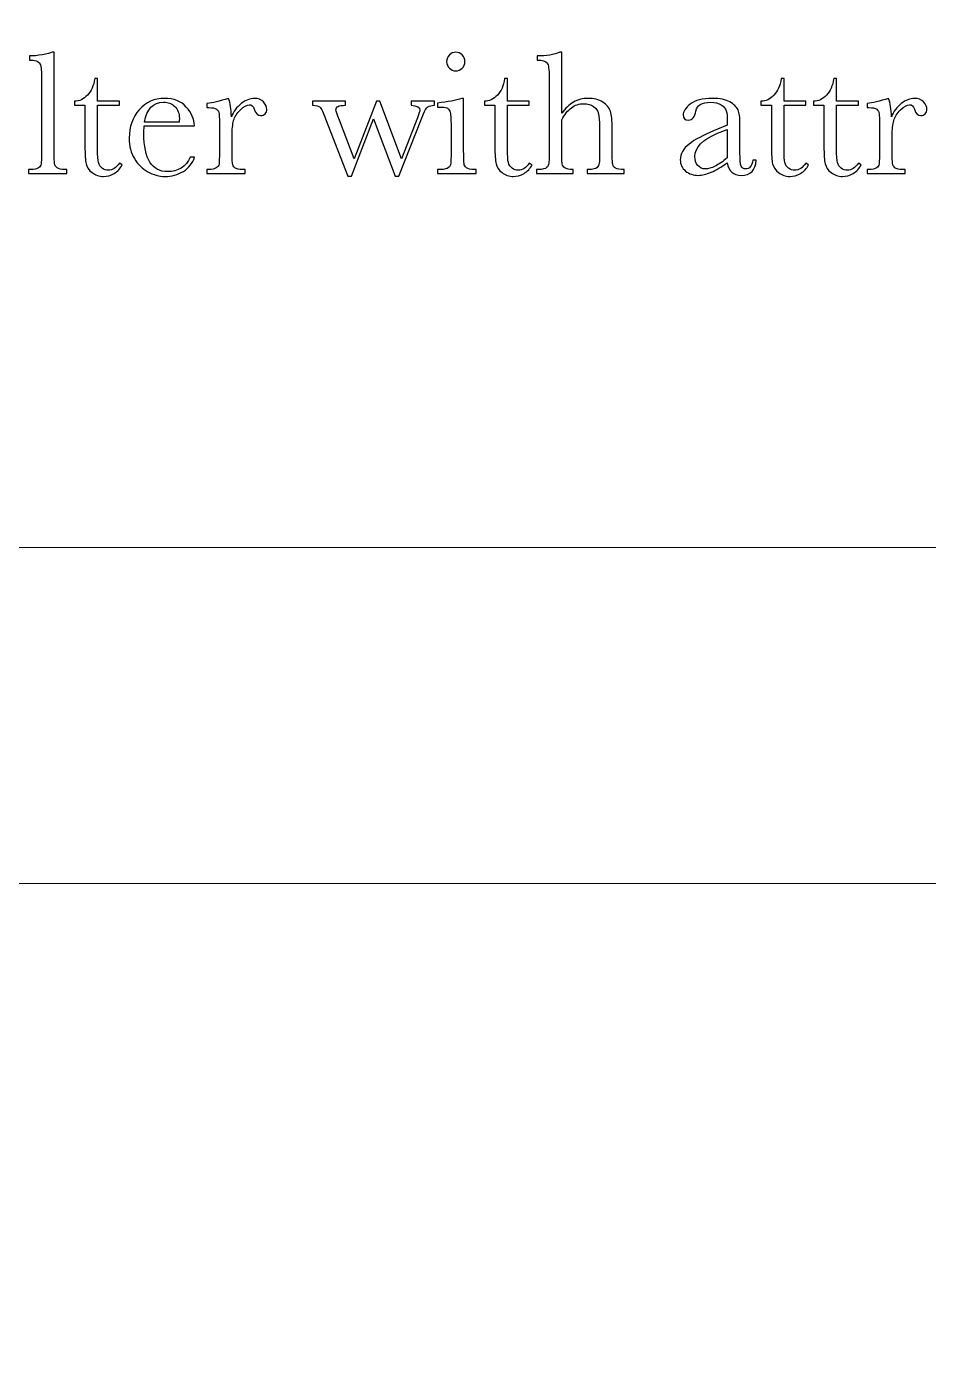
# Model space of a CAD drawing. Header units: centimetres. Extents: x -233 to -82, y 123 to 153.
# Drawn here: x -126.971 to -126.09, y 131.363 to 132.657 of the extents above; entities that cross this region are included whole.
import ezdxf

# ---------------------------------------------------------------- set-up
doc = ezdxf.new("R2010")
doc.units = ezdxf.units.CM
doc.header["$MEASUREMENT"] = 0
doc.layers.add('layer 1', color=7, linetype='Continuous')

msp = doc.modelspace()

# ---------------------------------------------------------------- linework, layer by layer
at = {"layer": 'layer 1', "color": 1, "lineweight": 9}
for points, knots in [([(-126.51636, 152.75145), (-126.51636, 152.75145), (-129.7739, 152.75145), (-129.7739, 152.75145), (-129.7739, 152.75145), (-129.7739, 152.75145), (-136.26995, 149.00072), (-136.26995, 149.00072), (-136.26995, 149.00072), (-136.26995, 149.00072), (-140.02277, 142.50252), (-140.02277, 142.50252), (-140.02277, 142.50252), (-140.02277, 142.50252), (-140.02277, 134.99898), (-140.02277, 134.99898), (-140.02277, 134.99898), (-140.02277, 134.99898), (-136.26995, 128.50081), (-136.26995, 128.50081), (-136.26995, 128.50081), (-136.26995, 128.50081), (-129.7739, 124.74796), (-129.7739, 124.74796), (-129.7739, 124.74796), (-129.7739, 124.74796), (-122.27036, 124.74796), (-122.27036, 124.74796), (-122.27036, 124.74796), (-122.27036, 124.74796), (-115.77213, 128.50081), (-115.77213, 128.50081), (-115.77213, 128.50081), (-115.77213, 128.50081), (-112.02146, 134.99898), (-112.02146, 134.99898), (-112.02146, 134.99898), (-112.02146, 134.99898), (-112.02146, 142.50252), (-112.02146, 142.50252), (-112.02146, 142.50252), (-112.02146, 142.50252), (-115.77213, 149.00072), (-115.77213, 149.00072), (-115.77213, 149.00072), (-115.77213, 149.00072), (-122.27036, 152.75145), (-122.27036, 152.75145), (-122.27036, 152.75145), (-122.27036, 152.75145), (-125.51514, 152.75145), (-125.51514, 152.75145)], [0, 0, 0, 0, 0.0714286, 0.0714286, 0.0714286, 0.0714286, 0.1428571, 0.1428571, 0.1428571, 0.1428571, 0.2142857, 0.2142857, 0.2142857, 0.2142857, 0.2857143, 0.2857143, 0.2857143, 0.2857143, 0.3571429, 0.3571429, 0.3571429, 0.3571429, 0.4285714, 0.4285714, 0.4285714, 0.4285714, 0.5, 0.5, 0.5, 0.5, 0.5714286, 0.5714286, 0.5714286, 0.5714286, 0.6428571, 0.6428571, 0.6428571, 0.6428571, 0.7142857, 0.7142857, 0.7142857, 0.7142857, 0.7857143, 0.7857143, 0.7857143, 0.7857143, 0.8571429, 0.8571429, 0.8571429, 0.8571429, 1, 1, 1, 1]), ([(-124.39763, 131.81974), (-124.39763, 131.81974), (-127.65091, 131.81974), (-127.65091, 131.81974), (-127.65091, 131.81974), (-127.65091, 131.81974), (-127.65091, 132.14782), (-127.65091, 132.14782), (-127.65091, 132.14782), (-127.65091, 132.14782), (-124.39763, 132.14782), (-124.39763, 132.14782), (-124.39763, 132.14782), (-124.39763, 132.14782), (-124.39763, 131.81974), (-124.39763, 131.81974)], [0, 0, 0, 0, 0.2, 0.2, 0.2, 0.2, 0.4, 0.4, 0.4, 0.4, 0.6, 0.6, 0.6, 0.6, 1, 1, 1, 1])]:
    msp.add_open_spline(points, degree=3, knots=knots, dxfattribs=at)
at = {"layer": 'layer 1'}
for points, knots in [([(-126.94405, 132.63179), (-126.94405, 132.63179), (-126.94405, 132.53754), (-126.94405, 132.53754), (-126.94405, 132.53754), (-126.94405, 132.52999), (-126.94395, 132.52529), (-126.94375, 132.52334), (-126.94375, 132.52334), (-126.94355, 132.52139), (-126.94275, 132.51989), (-126.9413, 132.51884), (-126.9413, 132.51884), (-126.93985, 132.51779), (-126.9373, 132.51729), (-126.93365, 132.51729), (-126.93365, 132.51729), (-126.93365, 132.51729), (-126.93155, 132.51729), (-126.93155, 132.51729), (-126.93155, 132.51729), (-126.93155, 132.51729), (-126.93155, 132.51334), (-126.93155, 132.51334), (-126.93155, 132.51334), (-126.93155, 132.51334), (-126.9693, 132.51334), (-126.9693, 132.51334), (-126.9693, 132.51334), (-126.9693, 132.51334), (-126.9693, 132.51729), (-126.9693, 132.51729), (-126.9693, 132.51729), (-126.9693, 132.51729), (-126.9669, 132.51729), (-126.9669, 132.51729), (-126.9669, 132.51729), (-126.96345, 132.51729), (-126.96095, 132.51779), (-126.9595, 132.51874), (-126.9595, 132.51874), (-126.95805, 132.51969), (-126.95715, 132.52099), (-126.95685, 132.52274), (-126.95685, 132.52274), (-126.9566, 132.52444), (-126.95645, 132.52939), (-126.95645, 132.53754), (-126.95645, 132.53754), (-126.95645, 132.53754), (-126.95645, 132.60729), (-126.95645, 132.60729), (-126.95645, 132.60729), (-126.95645, 132.61474), (-126.9571, 132.61939), (-126.9584, 132.62134), (-126.9584, 132.62134), (-126.95975, 132.62324), (-126.96295, 132.62419), (-126.9681, 132.62419), (-126.9681, 132.62419), (-126.9681, 132.62419), (-126.9681, 132.62814), (-126.9681, 132.62814), (-126.9681, 132.62814), (-126.9646, 132.62814), (-126.96045, 132.62854), (-126.9557, 132.62934), (-126.9557, 132.62934), (-126.95095, 132.63014), (-126.9477, 132.63094), (-126.94595, 132.63179), (-126.94595, 132.63179), (-126.94595, 132.63179), (-126.94405, 132.63179), (-126.94405, 132.63179)], [0, 0, 0, 0, 0.05, 0.05, 0.05, 0.05, 0.1, 0.1, 0.1, 0.1, 0.15, 0.15, 0.15, 0.15, 0.2, 0.2, 0.2, 0.2, 0.25, 0.25, 0.25, 0.25, 0.3, 0.3, 0.3, 0.3, 0.35, 0.35, 0.35, 0.35, 0.4, 0.4, 0.4, 0.4, 0.45, 0.45, 0.45, 0.45, 0.5, 0.5, 0.5, 0.5, 0.55, 0.55, 0.55, 0.55, 0.6, 0.6, 0.6, 0.6, 0.65, 0.65, 0.65, 0.65, 0.7, 0.7, 0.7, 0.7, 0.75, 0.75, 0.75, 0.75, 0.8, 0.8, 0.8, 0.8, 0.85, 0.85, 0.85, 0.85, 0.9, 0.9, 0.9, 0.9, 1, 1, 1, 1]), ([(-126.56055, 132.62274), (-126.56055, 132.62519), (-126.55965, 132.62734), (-126.5579, 132.62914), (-126.5579, 132.62914), (-126.55615, 132.63089), (-126.55405, 132.63179), (-126.5516, 132.63179), (-126.5516, 132.63179), (-126.54915, 132.63179), (-126.54705, 132.63089), (-126.5453, 132.62914), (-126.5453, 132.62914), (-126.54355, 132.62734), (-126.5427, 132.62519), (-126.5427, 132.62274), (-126.5427, 132.62274), (-126.5427, 132.62019), (-126.54355, 132.61804), (-126.5453, 132.61629), (-126.5453, 132.61629), (-126.54705, 132.61449), (-126.54915, 132.61359), (-126.5516, 132.61359), (-126.5516, 132.61359), (-126.55405, 132.61359), (-126.55615, 132.61449), (-126.5579, 132.61629), (-126.5579, 132.61629), (-126.55965, 132.61804), (-126.56055, 132.62019), (-126.56055, 132.62274)], [0, 0, 0, 0, 0.1111111, 0.1111111, 0.1111111, 0.1111111, 0.2222222, 0.2222222, 0.2222222, 0.2222222, 0.3333333, 0.3333333, 0.3333333, 0.3333333, 0.4444444, 0.4444444, 0.4444444, 0.4444444, 0.5555556, 0.5555556, 0.5555556, 0.5555556, 0.6666667, 0.6666667, 0.6666667, 0.6666667, 0.7777778, 0.7777778, 0.7777778, 0.7777778, 1, 1, 1, 1]), ([(-126.4481, 132.57224), (-126.44465, 132.57709), (-126.44075, 132.58069), (-126.4365, 132.58314), (-126.4365, 132.58314), (-126.43225, 132.58554), (-126.42755, 132.58674), (-126.4224, 132.58674), (-126.4224, 132.58674), (-126.4166, 132.58674), (-126.4118, 132.58554), (-126.40795, 132.58314), (-126.40795, 132.58314), (-126.40415, 132.58069), (-126.40165, 132.57774), (-126.4005, 132.57419), (-126.4005, 132.57419), (-126.39935, 132.57064), (-126.3988, 132.56494), (-126.3988, 132.55699), (-126.3988, 132.55699), (-126.3988, 132.55699), (-126.3988, 132.53754), (-126.3988, 132.53754), (-126.3988, 132.53754), (-126.3988, 132.52929), (-126.39865, 132.52424), (-126.3983, 132.52249), (-126.3983, 132.52249), (-126.398, 132.52069), (-126.39705, 132.51939), (-126.3955, 132.51854), (-126.3955, 132.51854), (-126.39395, 132.51769), (-126.3911, 132.51729), (-126.38695, 132.51729), (-126.38695, 132.51729), (-126.38695, 132.51729), (-126.38695, 132.51334), (-126.38695, 132.51334), (-126.38695, 132.51334), (-126.38695, 132.51334), (-126.42335, 132.51334), (-126.42335, 132.51334), (-126.42335, 132.51334), (-126.42335, 132.51334), (-126.42335, 132.51729), (-126.42335, 132.51729), (-126.42335, 132.51729), (-126.42335, 132.51729), (-126.42175, 132.51729), (-126.42175, 132.51729), (-126.42175, 132.51729), (-126.41755, 132.51729), (-126.41485, 132.51789), (-126.4136, 132.51914), (-126.4136, 132.51914), (-126.41235, 132.52034), (-126.41165, 132.52174), (-126.41145, 132.52339), (-126.41145, 132.52339), (-126.41125, 132.52504), (-126.41115, 132.52974), (-126.41115, 132.53754), (-126.41115, 132.53754), (-126.41115, 132.53754), (-126.41115, 132.55874), (-126.41115, 132.55874), (-126.41115, 132.55874), (-126.41115, 132.56459), (-126.4115, 132.56889), (-126.41215, 132.57174), (-126.41215, 132.57174), (-126.41285, 132.57454), (-126.41445, 132.57689), (-126.417, 132.57874), (-126.417, 132.57874), (-126.41955, 132.58059), (-126.4228, 132.58149), (-126.42665, 132.58149), (-126.42665, 132.58149), (-126.4311, 132.58149), (-126.43515, 132.58019), (-126.4387, 132.57759), (-126.4387, 132.57759), (-126.44225, 132.57494), (-126.4454, 132.57104), (-126.4481, 132.56579), (-126.4481, 132.56579), (-126.4481, 132.56579), (-126.4481, 132.53754), (-126.4481, 132.53754), (-126.4481, 132.53754), (-126.4481, 132.52959), (-126.44795, 132.52474), (-126.4477, 132.52289), (-126.4477, 132.52289), (-126.44745, 132.52104), (-126.44655, 132.51969), (-126.44505, 132.51874), (-126.44505, 132.51874), (-126.4436, 132.51779), (-126.44085, 132.51729), (-126.4369, 132.51729), (-126.4369, 132.51729), (-126.4369, 132.51729), (-126.4369, 132.51334), (-126.4369, 132.51334), (-126.4369, 132.51334), (-126.4369, 132.51334), (-126.4727, 132.51334), (-126.4727, 132.51334), (-126.4727, 132.51334), (-126.4727, 132.51334), (-126.4727, 132.51729), (-126.4727, 132.51729), (-126.4727, 132.51729), (-126.4727, 132.51729), (-126.4709, 132.51729), (-126.4709, 132.51729), (-126.4709, 132.51729), (-126.46675, 132.51729), (-126.4641, 132.51789), (-126.46285, 132.51909), (-126.46285, 132.51909), (-126.4616, 132.52024), (-126.4609, 132.52164), (-126.4607, 132.52329), (-126.4607, 132.52329), (-126.4605, 132.52494), (-126.4604, 132.52969), (-126.4604, 132.53754), (-126.4604, 132.53754), (-126.4604, 132.53754), (-126.4604, 132.60784), (-126.4604, 132.60784), (-126.4604, 132.60784), (-126.4604, 132.61494), (-126.46105, 132.61944), (-126.4624, 132.62134), (-126.4624, 132.62134), (-126.46375, 132.62324), (-126.467, 132.62419), (-126.4721, 132.62419), (-126.4721, 132.62419), (-126.4721, 132.62419), (-126.4721, 132.62814), (-126.4721, 132.62814), (-126.4721, 132.62814), (-126.4632, 132.62814), (-126.4558, 132.62934), (-126.4499, 132.63179), (-126.4499, 132.63179), (-126.4499, 132.63179), (-126.4481, 132.63179), (-126.4481, 132.63179), (-126.4481, 132.63179), (-126.4481, 132.63179), (-126.4481, 132.57224), (-126.4481, 132.57224)], [0, 0, 0, 0, 0.0243902, 0.0243902, 0.0243902, 0.0243902, 0.0487805, 0.0487805, 0.0487805, 0.0487805, 0.0731707, 0.0731707, 0.0731707, 0.0731707, 0.097561, 0.097561, 0.097561, 0.097561, 0.1219512, 0.1219512, 0.1219512, 0.1219512, 0.1463415, 0.1463415, 0.1463415, 0.1463415, 0.1707317, 0.1707317, 0.1707317, 0.1707317, 0.195122, 0.195122, 0.195122, 0.195122, 0.2195122, 0.2195122, 0.2195122, 0.2195122, 0.2439024, 0.2439024, 0.2439024, 0.2439024, 0.2682927, 0.2682927, 0.2682927, 0.2682927, 0.2926829, 0.2926829, 0.2926829, 0.2926829, 0.3170732, 0.3170732, 0.3170732, 0.3170732, 0.3414634, 0.3414634, 0.3414634, 0.3414634, 0.3658537, 0.3658537, 0.3658537, 0.3658537, 0.3902439, 0.3902439, 0.3902439, 0.3902439, 0.4146341, 0.4146341, 0.4146341, 0.4146341, 0.4390244, 0.4390244, 0.4390244, 0.4390244, 0.4634146, 0.4634146, 0.4634146, 0.4634146, 0.4878049, 0.4878049, 0.4878049, 0.4878049, 0.5121951, 0.5121951, 0.5121951, 0.5121951, 0.5365854, 0.5365854, 0.5365854, 0.5365854, 0.5609756, 0.5609756, 0.5609756, 0.5609756, 0.5853659, 0.5853659, 0.5853659, 0.5853659, 0.6097561, 0.6097561, 0.6097561, 0.6097561, 0.6341463, 0.6341463, 0.6341463, 0.6341463, 0.6585366, 0.6585366, 0.6585366, 0.6585366, 0.6829268, 0.6829268, 0.6829268, 0.6829268, 0.7073171, 0.7073171, 0.7073171, 0.7073171, 0.7317073, 0.7317073, 0.7317073, 0.7317073, 0.7560976, 0.7560976, 0.7560976, 0.7560976, 0.7804878, 0.7804878, 0.7804878, 0.7804878, 0.804878, 0.804878, 0.804878, 0.804878, 0.8292683, 0.8292683, 0.8292683, 0.8292683, 0.8536585, 0.8536585, 0.8536585, 0.8536585, 0.8780488, 0.8780488, 0.8780488, 0.8780488, 0.902439, 0.902439, 0.902439, 0.902439, 0.9268293, 0.9268293, 0.9268293, 0.9268293, 0.9512195, 0.9512195, 0.9512195, 0.9512195, 1, 1, 1, 1]), ([(-126.8804, 132.57994), (-126.8804, 132.57994), (-126.90165, 132.57994), (-126.90165, 132.57994), (-126.90165, 132.57994), (-126.90165, 132.57994), (-126.90165, 132.53729), (-126.90165, 132.53729), (-126.90165, 132.53729), (-126.90165, 132.53074), (-126.90135, 132.52629), (-126.9008, 132.52404), (-126.9008, 132.52404), (-126.90025, 132.52179), (-126.899, 132.51994), (-126.89715, 132.51859), (-126.89715, 132.51859), (-126.8953, 132.51724), (-126.8933, 132.51654), (-126.89115, 132.51654), (-126.89115, 132.51654), (-126.887, 132.51654), (-126.88345, 132.51889), (-126.8804, 132.52359), (-126.8804, 132.52359), (-126.8804, 132.52359), (-126.87765, 132.52194), (-126.87765, 132.52194), (-126.87765, 132.52194), (-126.8794, 132.51819), (-126.88205, 132.51534), (-126.8855, 132.51339), (-126.8855, 132.51339), (-126.889, 132.51144), (-126.8925, 132.51049), (-126.89605, 132.51049), (-126.89605, 132.51049), (-126.9002, 132.51049), (-126.9038, 132.51174), (-126.90695, 132.51419), (-126.90695, 132.51419), (-126.9101, 132.51664), (-126.91205, 132.51949), (-126.9128, 132.52274), (-126.9128, 132.52274), (-126.9136, 132.52599), (-126.914, 132.53174), (-126.914, 132.53994), (-126.914, 132.53994), (-126.914, 132.53994), (-126.914, 132.57994), (-126.914, 132.57994), (-126.914, 132.57994), (-126.914, 132.57994), (-126.92425, 132.57994), (-126.92425, 132.57994), (-126.92425, 132.57994), (-126.92425, 132.57994), (-126.92425, 132.58389), (-126.92425, 132.58389), (-126.92425, 132.58389), (-126.9195, 132.58399), (-126.9153, 132.58599), (-126.91155, 132.58984), (-126.91155, 132.58984), (-126.90785, 132.59369), (-126.9055, 132.59904), (-126.90445, 132.60599), (-126.90445, 132.60599), (-126.90445, 132.60599), (-126.90165, 132.60599), (-126.90165, 132.60599), (-126.90165, 132.60599), (-126.90165, 132.60599), (-126.90165, 132.58389), (-126.90165, 132.58389), (-126.90165, 132.58389), (-126.90165, 132.58389), (-126.8804, 132.58389), (-126.8804, 132.58389), (-126.8804, 132.58389), (-126.8804, 132.58389), (-126.8804, 132.57994), (-126.8804, 132.57994)], [0, 0, 0, 0, 0.0454545, 0.0454545, 0.0454545, 0.0454545, 0.0909091, 0.0909091, 0.0909091, 0.0909091, 0.1363636, 0.1363636, 0.1363636, 0.1363636, 0.1818182, 0.1818182, 0.1818182, 0.1818182, 0.2272727, 0.2272727, 0.2272727, 0.2272727, 0.2727273, 0.2727273, 0.2727273, 0.2727273, 0.3181818, 0.3181818, 0.3181818, 0.3181818, 0.3636364, 0.3636364, 0.3636364, 0.3636364, 0.4090909, 0.4090909, 0.4090909, 0.4090909, 0.4545455, 0.4545455, 0.4545455, 0.4545455, 0.5, 0.5, 0.5, 0.5, 0.5454545, 0.5454545, 0.5454545, 0.5454545, 0.5909091, 0.5909091, 0.5909091, 0.5909091, 0.6363636, 0.6363636, 0.6363636, 0.6363636, 0.6818182, 0.6818182, 0.6818182, 0.6818182, 0.7272727, 0.7272727, 0.7272727, 0.7272727, 0.7727273, 0.7727273, 0.7727273, 0.7727273, 0.8181818, 0.8181818, 0.8181818, 0.8181818, 0.8636364, 0.8636364, 0.8636364, 0.8636364, 0.9090909, 0.9090909, 0.9090909, 0.9090909, 1, 1, 1, 1]), ([(-126.47985, 132.57994), (-126.47985, 132.57994), (-126.5011, 132.57994), (-126.5011, 132.57994), (-126.5011, 132.57994), (-126.5011, 132.57994), (-126.5011, 132.53729), (-126.5011, 132.53729), (-126.5011, 132.53729), (-126.5011, 132.53074), (-126.5008, 132.52629), (-126.50025, 132.52404), (-126.50025, 132.52404), (-126.4997, 132.52179), (-126.49845, 132.51994), (-126.4966, 132.51859), (-126.4966, 132.51859), (-126.49475, 132.51724), (-126.49275, 132.51654), (-126.4906, 132.51654), (-126.4906, 132.51654), (-126.48645, 132.51654), (-126.4829, 132.51889), (-126.47985, 132.52359), (-126.47985, 132.52359), (-126.47985, 132.52359), (-126.4771, 132.52194), (-126.4771, 132.52194), (-126.4771, 132.52194), (-126.47885, 132.51819), (-126.4815, 132.51534), (-126.48495, 132.51339), (-126.48495, 132.51339), (-126.48845, 132.51144), (-126.49195, 132.51049), (-126.4955, 132.51049), (-126.4955, 132.51049), (-126.49965, 132.51049), (-126.50325, 132.51174), (-126.5064, 132.51419), (-126.5064, 132.51419), (-126.50955, 132.51664), (-126.5115, 132.51949), (-126.51225, 132.52274), (-126.51225, 132.52274), (-126.51305, 132.52599), (-126.51345, 132.53174), (-126.51345, 132.53994), (-126.51345, 132.53994), (-126.51345, 132.53994), (-126.51345, 132.57994), (-126.51345, 132.57994), (-126.51345, 132.57994), (-126.51345, 132.57994), (-126.5237, 132.57994), (-126.5237, 132.57994), (-126.5237, 132.57994), (-126.5237, 132.57994), (-126.5237, 132.58389), (-126.5237, 132.58389), (-126.5237, 132.58389), (-126.51895, 132.58399), (-126.51475, 132.58599), (-126.511, 132.58984), (-126.511, 132.58984), (-126.5073, 132.59369), (-126.50495, 132.59904), (-126.5039, 132.60599), (-126.5039, 132.60599), (-126.5039, 132.60599), (-126.5011, 132.60599), (-126.5011, 132.60599), (-126.5011, 132.60599), (-126.5011, 132.60599), (-126.5011, 132.58389), (-126.5011, 132.58389), (-126.5011, 132.58389), (-126.5011, 132.58389), (-126.47985, 132.58389), (-126.47985, 132.58389), (-126.47985, 132.58389), (-126.47985, 132.58389), (-126.47985, 132.57994), (-126.47985, 132.57994)], [0, 0, 0, 0, 0.0454545, 0.0454545, 0.0454545, 0.0454545, 0.0909091, 0.0909091, 0.0909091, 0.0909091, 0.1363636, 0.1363636, 0.1363636, 0.1363636, 0.1818182, 0.1818182, 0.1818182, 0.1818182, 0.2272727, 0.2272727, 0.2272727, 0.2272727, 0.2727273, 0.2727273, 0.2727273, 0.2727273, 0.3181818, 0.3181818, 0.3181818, 0.3181818, 0.3636364, 0.3636364, 0.3636364, 0.3636364, 0.4090909, 0.4090909, 0.4090909, 0.4090909, 0.4545455, 0.4545455, 0.4545455, 0.4545455, 0.5, 0.5, 0.5, 0.5, 0.5454545, 0.5454545, 0.5454545, 0.5454545, 0.5909091, 0.5909091, 0.5909091, 0.5909091, 0.6363636, 0.6363636, 0.6363636, 0.6363636, 0.6818182, 0.6818182, 0.6818182, 0.6818182, 0.7272727, 0.7272727, 0.7272727, 0.7272727, 0.7727273, 0.7727273, 0.7727273, 0.7727273, 0.8181818, 0.8181818, 0.8181818, 0.8181818, 0.8636364, 0.8636364, 0.8636364, 0.8636364, 0.9090909, 0.9090909, 0.9090909, 0.9090909, 1, 1, 1, 1]), ([(-126.20966, 132.57994), (-126.20966, 132.57994), (-126.23091, 132.57994), (-126.23091, 132.57994), (-126.23091, 132.57994), (-126.23091, 132.57994), (-126.23091, 132.53729), (-126.23091, 132.53729), (-126.23091, 132.53729), (-126.23091, 132.53074), (-126.23061, 132.52629), (-126.23006, 132.52404), (-126.23006, 132.52404), (-126.22951, 132.52179), (-126.22826, 132.51994), (-126.22641, 132.51859), (-126.22641, 132.51859), (-126.22456, 132.51724), (-126.22256, 132.51654), (-126.22041, 132.51654), (-126.22041, 132.51654), (-126.21626, 132.51654), (-126.21271, 132.51889), (-126.20966, 132.52359), (-126.20966, 132.52359), (-126.20966, 132.52359), (-126.20691, 132.52194), (-126.20691, 132.52194), (-126.20691, 132.52194), (-126.20866, 132.51819), (-126.21131, 132.51534), (-126.21476, 132.51339), (-126.21476, 132.51339), (-126.21826, 132.51144), (-126.22176, 132.51049), (-126.22531, 132.51049), (-126.22531, 132.51049), (-126.22946, 132.51049), (-126.23306, 132.51174), (-126.23621, 132.51419), (-126.23621, 132.51419), (-126.23936, 132.51664), (-126.24131, 132.51949), (-126.24206, 132.52274), (-126.24206, 132.52274), (-126.24286, 132.52599), (-126.24326, 132.53174), (-126.24326, 132.53994), (-126.24326, 132.53994), (-126.24326, 132.53994), (-126.24326, 132.57994), (-126.24326, 132.57994), (-126.24326, 132.57994), (-126.24326, 132.57994), (-126.25351, 132.57994), (-126.25351, 132.57994), (-126.25351, 132.57994), (-126.25351, 132.57994), (-126.25351, 132.58389), (-126.25351, 132.58389), (-126.25351, 132.58389), (-126.24876, 132.58399), (-126.24456, 132.58599), (-126.24081, 132.58984), (-126.24081, 132.58984), (-126.23711, 132.59369), (-126.23476, 132.59904), (-126.23371, 132.60599), (-126.23371, 132.60599), (-126.23371, 132.60599), (-126.23091, 132.60599), (-126.23091, 132.60599), (-126.23091, 132.60599), (-126.23091, 132.60599), (-126.23091, 132.58389), (-126.23091, 132.58389), (-126.23091, 132.58389), (-126.23091, 132.58389), (-126.20966, 132.58389), (-126.20966, 132.58389), (-126.20966, 132.58389), (-126.20966, 132.58389), (-126.20966, 132.57994), (-126.20966, 132.57994)], [0, 0, 0, 0, 0.0454545, 0.0454545, 0.0454545, 0.0454545, 0.0909091, 0.0909091, 0.0909091, 0.0909091, 0.1363636, 0.1363636, 0.1363636, 0.1363636, 0.1818182, 0.1818182, 0.1818182, 0.1818182, 0.2272727, 0.2272727, 0.2272727, 0.2272727, 0.2727273, 0.2727273, 0.2727273, 0.2727273, 0.3181818, 0.3181818, 0.3181818, 0.3181818, 0.3636364, 0.3636364, 0.3636364, 0.3636364, 0.4090909, 0.4090909, 0.4090909, 0.4090909, 0.4545455, 0.4545455, 0.4545455, 0.4545455, 0.5, 0.5, 0.5, 0.5, 0.5454545, 0.5454545, 0.5454545, 0.5454545, 0.5909091, 0.5909091, 0.5909091, 0.5909091, 0.6363636, 0.6363636, 0.6363636, 0.6363636, 0.6818182, 0.6818182, 0.6818182, 0.6818182, 0.7272727, 0.7272727, 0.7272727, 0.7272727, 0.7727273, 0.7727273, 0.7727273, 0.7727273, 0.8181818, 0.8181818, 0.8181818, 0.8181818, 0.8636364, 0.8636364, 0.8636364, 0.8636364, 0.9090909, 0.9090909, 0.9090909, 0.9090909, 1, 1, 1, 1]), ([(-126.15826, 132.57994), (-126.15826, 132.57994), (-126.17951, 132.57994), (-126.17951, 132.57994), (-126.17951, 132.57994), (-126.17951, 132.57994), (-126.17951, 132.53729), (-126.17951, 132.53729), (-126.17951, 132.53729), (-126.17951, 132.53074), (-126.17921, 132.52629), (-126.17866, 132.52404), (-126.17866, 132.52404), (-126.17811, 132.52179), (-126.17686, 132.51994), (-126.17501, 132.51859), (-126.17501, 132.51859), (-126.17316, 132.51724), (-126.17116, 132.51654), (-126.16901, 132.51654), (-126.16901, 132.51654), (-126.16486, 132.51654), (-126.16131, 132.51889), (-126.15826, 132.52359), (-126.15826, 132.52359), (-126.15826, 132.52359), (-126.15551, 132.52194), (-126.15551, 132.52194), (-126.15551, 132.52194), (-126.15726, 132.51819), (-126.15991, 132.51534), (-126.16336, 132.51339), (-126.16336, 132.51339), (-126.16686, 132.51144), (-126.17036, 132.51049), (-126.17391, 132.51049), (-126.17391, 132.51049), (-126.17806, 132.51049), (-126.18166, 132.51174), (-126.18481, 132.51419), (-126.18481, 132.51419), (-126.18796, 132.51664), (-126.18991, 132.51949), (-126.19066, 132.52274), (-126.19066, 132.52274), (-126.19146, 132.52599), (-126.19186, 132.53174), (-126.19186, 132.53994), (-126.19186, 132.53994), (-126.19186, 132.53994), (-126.19186, 132.57994), (-126.19186, 132.57994), (-126.19186, 132.57994), (-126.19186, 132.57994), (-126.20211, 132.57994), (-126.20211, 132.57994), (-126.20211, 132.57994), (-126.20211, 132.57994), (-126.20211, 132.58389), (-126.20211, 132.58389), (-126.20211, 132.58389), (-126.19736, 132.58399), (-126.19316, 132.58599), (-126.18941, 132.58984), (-126.18941, 132.58984), (-126.18571, 132.59369), (-126.18336, 132.59904), (-126.18231, 132.60599), (-126.18231, 132.60599), (-126.18231, 132.60599), (-126.17951, 132.60599), (-126.17951, 132.60599), (-126.17951, 132.60599), (-126.17951, 132.60599), (-126.17951, 132.58389), (-126.17951, 132.58389), (-126.17951, 132.58389), (-126.17951, 132.58389), (-126.15826, 132.58389), (-126.15826, 132.58389), (-126.15826, 132.58389), (-126.15826, 132.58389), (-126.15826, 132.57994), (-126.15826, 132.57994)], [0, 0, 0, 0, 0.0454545, 0.0454545, 0.0454545, 0.0454545, 0.0909091, 0.0909091, 0.0909091, 0.0909091, 0.1363636, 0.1363636, 0.1363636, 0.1363636, 0.1818182, 0.1818182, 0.1818182, 0.1818182, 0.2272727, 0.2272727, 0.2272727, 0.2272727, 0.2727273, 0.2727273, 0.2727273, 0.2727273, 0.3181818, 0.3181818, 0.3181818, 0.3181818, 0.3636364, 0.3636364, 0.3636364, 0.3636364, 0.4090909, 0.4090909, 0.4090909, 0.4090909, 0.4545455, 0.4545455, 0.4545455, 0.4545455, 0.5, 0.5, 0.5, 0.5, 0.5454545, 0.5454545, 0.5454545, 0.5454545, 0.5909091, 0.5909091, 0.5909091, 0.5909091, 0.6363636, 0.6363636, 0.6363636, 0.6363636, 0.6818182, 0.6818182, 0.6818182, 0.6818182, 0.7272727, 0.7272727, 0.7272727, 0.7272727, 0.7727273, 0.7727273, 0.7727273, 0.7727273, 0.8181818, 0.8181818, 0.8181818, 0.8181818, 0.8636364, 0.8636364, 0.8636364, 0.8636364, 0.9090909, 0.9090909, 0.9090909, 0.9090909, 1, 1, 1, 1]), ([(-126.80695, 132.56004), (-126.80695, 132.56004), (-126.85615, 132.56004), (-126.85615, 132.56004), (-126.85615, 132.56004), (-126.85635, 132.55664), (-126.85645, 132.55409), (-126.85645, 132.55244), (-126.85645, 132.55244), (-126.85645, 132.54004), (-126.8545, 132.53074), (-126.85065, 132.52449), (-126.85065, 132.52449), (-126.8468, 132.51824), (-126.841, 132.51514), (-126.8333, 132.51514), (-126.8333, 132.51514), (-126.82285, 132.51514), (-126.81545, 132.51984), (-126.8111, 132.52919), (-126.8111, 132.52919), (-126.8111, 132.52919), (-126.80695, 132.52919), (-126.80695, 132.52919), (-126.80695, 132.52919), (-126.8088, 132.52334), (-126.8124, 132.51874), (-126.81785, 132.51544), (-126.81785, 132.51544), (-126.8233, 132.51214), (-126.82925, 132.51049), (-126.8357, 132.51049), (-126.8357, 132.51049), (-126.84165, 132.51049), (-126.8473, 132.51199), (-126.8526, 132.51504), (-126.8526, 132.51504), (-126.85795, 132.51804), (-126.8623, 132.52229), (-126.86565, 132.52784), (-126.86565, 132.52784), (-126.86905, 132.53334), (-126.87075, 132.54004), (-126.87075, 132.54789), (-126.87075, 132.54789), (-126.87075, 132.55904), (-126.8675, 132.56829), (-126.86095, 132.57569), (-126.86095, 132.57569), (-126.8544, 132.58304), (-126.84625, 132.58674), (-126.8364, 132.58674), (-126.8364, 132.58674), (-126.82715, 132.58674), (-126.82, 132.58394), (-126.81495, 132.57829), (-126.81495, 132.57829), (-126.8099, 132.57264), (-126.80725, 132.56659), (-126.80695, 132.56004)], [0, 0, 0, 0, 0.0625, 0.0625, 0.0625, 0.0625, 0.125, 0.125, 0.125, 0.125, 0.1875, 0.1875, 0.1875, 0.1875, 0.25, 0.25, 0.25, 0.25, 0.3125, 0.3125, 0.3125, 0.3125, 0.375, 0.375, 0.375, 0.375, 0.4375, 0.4375, 0.4375, 0.4375, 0.5, 0.5, 0.5, 0.5, 0.5625, 0.5625, 0.5625, 0.5625, 0.625, 0.625, 0.625, 0.625, 0.6875, 0.6875, 0.6875, 0.6875, 0.75, 0.75, 0.75, 0.75, 0.8125, 0.8125, 0.8125, 0.8125, 0.875, 0.875, 0.875, 0.875, 1, 1, 1, 1]), ([(-126.7709, 132.56874), (-126.76895, 132.57384), (-126.76575, 132.57814), (-126.76135, 132.58159), (-126.76135, 132.58159), (-126.75695, 132.58504), (-126.75265, 132.58674), (-126.7485, 132.58674), (-126.7485, 132.58674), (-126.7447, 132.58674), (-126.7417, 132.58554), (-126.7395, 132.58319), (-126.7395, 132.58319), (-126.73735, 132.58084), (-126.73625, 132.57839), (-126.73625, 132.57594), (-126.73625, 132.57594), (-126.73625, 132.57429), (-126.7368, 132.57284), (-126.7379, 132.57164), (-126.7379, 132.57164), (-126.73905, 132.57044), (-126.7404, 132.56984), (-126.74205, 132.56984), (-126.74205, 132.56984), (-126.7449, 132.56984), (-126.7471, 132.57194), (-126.74855, 132.57619), (-126.74855, 132.57619), (-126.7496, 132.57909), (-126.75115, 132.58054), (-126.7532, 132.58054), (-126.7532, 132.58054), (-126.7557, 132.58054), (-126.75865, 132.57884), (-126.7621, 132.57549), (-126.7621, 132.57549), (-126.76555, 132.57214), (-126.76775, 132.56864), (-126.7687, 132.56504), (-126.7687, 132.56504), (-126.7697, 132.56139), (-126.7702, 132.55644), (-126.7702, 132.55014), (-126.7702, 132.55014), (-126.7702, 132.55014), (-126.7702, 132.53754), (-126.7702, 132.53754), (-126.7702, 132.53754), (-126.7702, 132.52999), (-126.7701, 132.52529), (-126.7699, 132.52334), (-126.7699, 132.52334), (-126.7697, 132.52139), (-126.7689, 132.51989), (-126.76745, 132.51884), (-126.76745, 132.51884), (-126.766, 132.51779), (-126.76345, 132.51729), (-126.75975, 132.51729), (-126.75975, 132.51729), (-126.75975, 132.51729), (-126.75735, 132.51729), (-126.75735, 132.51729), (-126.75735, 132.51729), (-126.75735, 132.51729), (-126.75735, 132.51334), (-126.75735, 132.51334), (-126.75735, 132.51334), (-126.75735, 132.51334), (-126.7948, 132.51334), (-126.7948, 132.51334), (-126.7948, 132.51334), (-126.7948, 132.51334), (-126.7948, 132.51729), (-126.7948, 132.51729), (-126.7948, 132.51729), (-126.7948, 132.51729), (-126.793, 132.51729), (-126.793, 132.51729), (-126.793, 132.51729), (-126.78955, 132.51729), (-126.7871, 132.51779), (-126.78565, 132.51874), (-126.78565, 132.51874), (-126.7842, 132.51969), (-126.7833, 132.52099), (-126.783, 132.52274), (-126.783, 132.52274), (-126.78275, 132.52444), (-126.7826, 132.52939), (-126.7826, 132.53754), (-126.7826, 132.53754), (-126.7826, 132.53754), (-126.7826, 132.55744), (-126.7826, 132.55744), (-126.7826, 132.55744), (-126.7826, 132.56499), (-126.7827, 132.56974), (-126.7829, 132.57169), (-126.7829, 132.57169), (-126.7831, 132.57364), (-126.7839, 132.57514), (-126.78535, 132.57619), (-126.78535, 132.57619), (-126.7868, 132.57724), (-126.78935, 132.57774), (-126.793, 132.57774), (-126.793, 132.57774), (-126.793, 132.57774), (-126.7948, 132.57774), (-126.7948, 132.57774), (-126.7948, 132.57774), (-126.7948, 132.57774), (-126.7948, 132.58164), (-126.7948, 132.58164), (-126.7948, 132.58164), (-126.78945, 132.58229), (-126.7824, 132.58399), (-126.77365, 132.58674), (-126.77365, 132.58674), (-126.772, 132.58219), (-126.77105, 132.57619), (-126.7709, 132.56874)], [0, 0, 0, 0, 0.03125, 0.03125, 0.03125, 0.03125, 0.0625, 0.0625, 0.0625, 0.0625, 0.09375, 0.09375, 0.09375, 0.09375, 0.125, 0.125, 0.125, 0.125, 0.15625, 0.15625, 0.15625, 0.15625, 0.1875, 0.1875, 0.1875, 0.1875, 0.21875, 0.21875, 0.21875, 0.21875, 0.25, 0.25, 0.25, 0.25, 0.28125, 0.28125, 0.28125, 0.28125, 0.3125, 0.3125, 0.3125, 0.3125, 0.34375, 0.34375, 0.34375, 0.34375, 0.375, 0.375, 0.375, 0.375, 0.40625, 0.40625, 0.40625, 0.40625, 0.4375, 0.4375, 0.4375, 0.4375, 0.46875, 0.46875, 0.46875, 0.46875, 0.5, 0.5, 0.5, 0.5, 0.53125, 0.53125, 0.53125, 0.53125, 0.5625, 0.5625, 0.5625, 0.5625, 0.59375, 0.59375, 0.59375, 0.59375, 0.625, 0.625, 0.625, 0.625, 0.65625, 0.65625, 0.65625, 0.65625, 0.6875, 0.6875, 0.6875, 0.6875, 0.71875, 0.71875, 0.71875, 0.71875, 0.75, 0.75, 0.75, 0.75, 0.78125, 0.78125, 0.78125, 0.78125, 0.8125, 0.8125, 0.8125, 0.8125, 0.84375, 0.84375, 0.84375, 0.84375, 0.875, 0.875, 0.875, 0.875, 0.90625, 0.90625, 0.90625, 0.90625, 0.9375, 0.9375, 0.9375, 0.9375, 1, 1, 1, 1]), ([(-126.54395, 132.58674), (-126.54395, 132.58674), (-126.54395, 132.53754), (-126.54395, 132.53754), (-126.54395, 132.53754), (-126.54395, 132.52999), (-126.54385, 132.52529), (-126.5436, 132.52334), (-126.5436, 132.52334), (-126.54335, 132.52139), (-126.54255, 132.51989), (-126.5411, 132.51884), (-126.5411, 132.51884), (-126.53965, 132.51779), (-126.5371, 132.51729), (-126.5334, 132.51729), (-126.5334, 132.51729), (-126.5334, 132.51729), (-126.5316, 132.51729), (-126.5316, 132.51729), (-126.5316, 132.51729), (-126.5316, 132.51729), (-126.5316, 132.51334), (-126.5316, 132.51334), (-126.5316, 132.51334), (-126.5316, 132.51334), (-126.5696, 132.51334), (-126.5696, 132.51334), (-126.5696, 132.51334), (-126.5696, 132.51334), (-126.5696, 132.51729), (-126.5696, 132.51729), (-126.5696, 132.51729), (-126.5696, 132.51729), (-126.56665, 132.51729), (-126.56665, 132.51729), (-126.56665, 132.51729), (-126.5626, 132.51729), (-126.55995, 132.51789), (-126.5587, 132.51909), (-126.5587, 132.51909), (-126.55745, 132.52024), (-126.55675, 132.52164), (-126.55655, 132.52329), (-126.55655, 132.52329), (-126.55635, 132.52494), (-126.55625, 132.52969), (-126.55625, 132.53754), (-126.55625, 132.53754), (-126.55625, 132.53754), (-126.55625, 132.55889), (-126.55625, 132.55889), (-126.55625, 132.55889), (-126.55625, 132.56714), (-126.55665, 132.57224), (-126.5574, 132.57409), (-126.5574, 132.57409), (-126.55815, 132.57594), (-126.5592, 132.57709), (-126.5605, 132.57754), (-126.5605, 132.57754), (-126.5618, 132.57799), (-126.56405, 132.57819), (-126.56725, 132.57819), (-126.56725, 132.57819), (-126.56725, 132.57819), (-126.5696, 132.57819), (-126.5696, 132.57819), (-126.5696, 132.57819), (-126.5696, 132.57819), (-126.5696, 132.58214), (-126.5696, 132.58214), (-126.5696, 132.58214), (-126.55935, 132.58319), (-126.55145, 132.58469), (-126.5458, 132.58674), (-126.5458, 132.58674), (-126.5458, 132.58674), (-126.54395, 132.58674), (-126.54395, 132.58674)], [0, 0, 0, 0, 0.047619, 0.047619, 0.047619, 0.047619, 0.0952381, 0.0952381, 0.0952381, 0.0952381, 0.1428571, 0.1428571, 0.1428571, 0.1428571, 0.1904762, 0.1904762, 0.1904762, 0.1904762, 0.2380952, 0.2380952, 0.2380952, 0.2380952, 0.2857143, 0.2857143, 0.2857143, 0.2857143, 0.3333333, 0.3333333, 0.3333333, 0.3333333, 0.3809524, 0.3809524, 0.3809524, 0.3809524, 0.4285714, 0.4285714, 0.4285714, 0.4285714, 0.4761905, 0.4761905, 0.4761905, 0.4761905, 0.5238095, 0.5238095, 0.5238095, 0.5238095, 0.5714286, 0.5714286, 0.5714286, 0.5714286, 0.6190476, 0.6190476, 0.6190476, 0.6190476, 0.6666667, 0.6666667, 0.6666667, 0.6666667, 0.7142857, 0.7142857, 0.7142857, 0.7142857, 0.7619048, 0.7619048, 0.7619048, 0.7619048, 0.8095238, 0.8095238, 0.8095238, 0.8095238, 0.8571429, 0.8571429, 0.8571429, 0.8571429, 0.9047619, 0.9047619, 0.9047619, 0.9047619, 1, 1, 1, 1]), ([(-126.26135, 132.52624), (-126.26135, 132.52624), (-126.2582, 132.52624), (-126.2582, 132.52624), (-126.2582, 132.52624), (-126.2587, 132.51644), (-126.2635, 132.51154), (-126.27265, 132.51154), (-126.27265, 132.51154), (-126.27655, 132.51154), (-126.27965, 132.51259), (-126.2819, 132.51464), (-126.2819, 132.51464), (-126.28415, 132.51669), (-126.28565, 132.51979), (-126.28635, 132.52384), (-126.28635, 132.52384), (-126.2921, 132.51979), (-126.2973, 132.51669), (-126.30205, 132.51464), (-126.30205, 132.51464), (-126.3068, 132.51259), (-126.311, 132.51154), (-126.31475, 132.51154), (-126.31475, 132.51154), (-126.3195, 132.51154), (-126.3236, 132.51294), (-126.32705, 132.51569), (-126.32705, 132.51569), (-126.3305, 132.51844), (-126.33225, 132.52204), (-126.33225, 132.52659), (-126.33225, 132.52659), (-126.33225, 132.53254), (-126.32935, 132.53769), (-126.3236, 132.54214), (-126.3236, 132.54214), (-126.31785, 132.54654), (-126.30985, 132.55084), (-126.2997, 132.55504), (-126.2997, 132.55504), (-126.2997, 132.55504), (-126.28635, 132.56044), (-126.28635, 132.56044), (-126.28635, 132.56044), (-126.28635, 132.56044), (-126.28635, 132.56389), (-126.28635, 132.56389), (-126.28635, 132.56389), (-126.28635, 132.56879), (-126.28665, 132.57234), (-126.2873, 132.57449), (-126.2873, 132.57449), (-126.28795, 132.57664), (-126.28955, 132.57859), (-126.2922, 132.58034), (-126.2922, 132.58034), (-126.29485, 132.58209), (-126.2983, 132.58294), (-126.3026, 132.58294), (-126.3026, 132.58294), (-126.31125, 132.58294), (-126.31605, 132.58009), (-126.317, 132.57434), (-126.317, 132.57434), (-126.31795, 132.56849), (-126.32035, 132.56554), (-126.32425, 132.56554), (-126.32425, 132.56554), (-126.32775, 132.56554), (-126.3295, 132.56719), (-126.3295, 132.57054), (-126.3295, 132.57054), (-126.3295, 132.57379), (-126.32715, 132.57734), (-126.3225, 132.58109), (-126.3225, 132.58109), (-126.31785, 132.58484), (-126.31065, 132.58674), (-126.3008, 132.58674), (-126.3008, 132.58674), (-126.2935, 132.58674), (-126.28785, 132.58559), (-126.2838, 132.58329), (-126.2838, 132.58329), (-126.2798, 132.58099), (-126.27715, 132.57839), (-126.27585, 132.57544), (-126.27585, 132.57544), (-126.2746, 132.57249), (-126.27395, 132.56804), (-126.27395, 132.56199), (-126.27395, 132.56199), (-126.27395, 132.56199), (-126.27395, 132.53349), (-126.27395, 132.53349), (-126.27395, 132.53349), (-126.27395, 132.52684), (-126.2736, 132.52254), (-126.2729, 132.52064), (-126.2729, 132.52064), (-126.2722, 132.51879), (-126.2707, 132.51784), (-126.26845, 132.51784), (-126.26845, 132.51784), (-126.26465, 132.51784), (-126.2623, 132.52064), (-126.26135, 132.52624)], [0, 0, 0, 0, 0.0357143, 0.0357143, 0.0357143, 0.0357143, 0.0714286, 0.0714286, 0.0714286, 0.0714286, 0.1071429, 0.1071429, 0.1071429, 0.1071429, 0.1428571, 0.1428571, 0.1428571, 0.1428571, 0.1785714, 0.1785714, 0.1785714, 0.1785714, 0.2142857, 0.2142857, 0.2142857, 0.2142857, 0.25, 0.25, 0.25, 0.25, 0.2857143, 0.2857143, 0.2857143, 0.2857143, 0.3214286, 0.3214286, 0.3214286, 0.3214286, 0.3571429, 0.3571429, 0.3571429, 0.3571429, 0.3928571, 0.3928571, 0.3928571, 0.3928571, 0.4285714, 0.4285714, 0.4285714, 0.4285714, 0.4642857, 0.4642857, 0.4642857, 0.4642857, 0.5, 0.5, 0.5, 0.5, 0.5357143, 0.5357143, 0.5357143, 0.5357143, 0.5714286, 0.5714286, 0.5714286, 0.5714286, 0.6071429, 0.6071429, 0.6071429, 0.6071429, 0.6428571, 0.6428571, 0.6428571, 0.6428571, 0.6785714, 0.6785714, 0.6785714, 0.6785714, 0.7142857, 0.7142857, 0.7142857, 0.7142857, 0.75, 0.75, 0.75, 0.75, 0.7857143, 0.7857143, 0.7857143, 0.7857143, 0.8214286, 0.8214286, 0.8214286, 0.8214286, 0.8571429, 0.8571429, 0.8571429, 0.8571429, 0.8928571, 0.8928571, 0.8928571, 0.8928571, 0.9285714, 0.9285714, 0.9285714, 0.9285714, 1, 1, 1, 1]), ([(-126.12591, 132.56874), (-126.12396, 132.57384), (-126.12076, 132.57814), (-126.11636, 132.58159), (-126.11636, 132.58159), (-126.11196, 132.58504), (-126.10766, 132.58674), (-126.10351, 132.58674), (-126.10351, 132.58674), (-126.09971, 132.58674), (-126.09671, 132.58554), (-126.09451, 132.58319), (-126.09451, 132.58319), (-126.09236, 132.58084), (-126.09126, 132.57839), (-126.09126, 132.57594), (-126.09126, 132.57594), (-126.09126, 132.57429), (-126.09181, 132.57284), (-126.09291, 132.57164), (-126.09291, 132.57164), (-126.09406, 132.57044), (-126.09541, 132.56984), (-126.09706, 132.56984), (-126.09706, 132.56984), (-126.09991, 132.56984), (-126.10211, 132.57194), (-126.10356, 132.57619), (-126.10356, 132.57619), (-126.10461, 132.57909), (-126.10616, 132.58054), (-126.10821, 132.58054), (-126.10821, 132.58054), (-126.11071, 132.58054), (-126.11366, 132.57884), (-126.11711, 132.57549), (-126.11711, 132.57549), (-126.12056, 132.57214), (-126.12276, 132.56864), (-126.12371, 132.56504), (-126.12371, 132.56504), (-126.12471, 132.56139), (-126.12521, 132.55644), (-126.12521, 132.55014), (-126.12521, 132.55014), (-126.12521, 132.55014), (-126.12521, 132.53754), (-126.12521, 132.53754), (-126.12521, 132.53754), (-126.12521, 132.52999), (-126.12511, 132.52529), (-126.12491, 132.52334), (-126.12491, 132.52334), (-126.12471, 132.52139), (-126.12391, 132.51989), (-126.12246, 132.51884), (-126.12246, 132.51884), (-126.12101, 132.51779), (-126.11846, 132.51729), (-126.11476, 132.51729), (-126.11476, 132.51729), (-126.11476, 132.51729), (-126.11236, 132.51729), (-126.11236, 132.51729), (-126.11236, 132.51729), (-126.11236, 132.51729), (-126.11236, 132.51334), (-126.11236, 132.51334), (-126.11236, 132.51334), (-126.11236, 132.51334), (-126.14981, 132.51334), (-126.14981, 132.51334), (-126.14981, 132.51334), (-126.14981, 132.51334), (-126.14981, 132.51729), (-126.14981, 132.51729), (-126.14981, 132.51729), (-126.14981, 132.51729), (-126.14801, 132.51729), (-126.14801, 132.51729), (-126.14801, 132.51729), (-126.14456, 132.51729), (-126.14211, 132.51779), (-126.14066, 132.51874), (-126.14066, 132.51874), (-126.13921, 132.51969), (-126.13831, 132.52099), (-126.13801, 132.52274), (-126.13801, 132.52274), (-126.13776, 132.52444), (-126.13761, 132.52939), (-126.13761, 132.53754), (-126.13761, 132.53754), (-126.13761, 132.53754), (-126.13761, 132.55744), (-126.13761, 132.55744), (-126.13761, 132.55744), (-126.13761, 132.56499), (-126.13771, 132.56974), (-126.13791, 132.57169), (-126.13791, 132.57169), (-126.13811, 132.57364), (-126.13891, 132.57514), (-126.14036, 132.57619), (-126.14036, 132.57619), (-126.14181, 132.57724), (-126.14436, 132.57774), (-126.14801, 132.57774), (-126.14801, 132.57774), (-126.14801, 132.57774), (-126.14981, 132.57774), (-126.14981, 132.57774), (-126.14981, 132.57774), (-126.14981, 132.57774), (-126.14981, 132.58164), (-126.14981, 132.58164), (-126.14981, 132.58164), (-126.14446, 132.58229), (-126.13741, 132.58399), (-126.12866, 132.58674), (-126.12866, 132.58674), (-126.12701, 132.58219), (-126.12606, 132.57619), (-126.12591, 132.56874)], [0, 0, 0, 0, 0.03125, 0.03125, 0.03125, 0.03125, 0.0625, 0.0625, 0.0625, 0.0625, 0.09375, 0.09375, 0.09375, 0.09375, 0.125, 0.125, 0.125, 0.125, 0.15625, 0.15625, 0.15625, 0.15625, 0.1875, 0.1875, 0.1875, 0.1875, 0.21875, 0.21875, 0.21875, 0.21875, 0.25, 0.25, 0.25, 0.25, 0.28125, 0.28125, 0.28125, 0.28125, 0.3125, 0.3125, 0.3125, 0.3125, 0.34375, 0.34375, 0.34375, 0.34375, 0.375, 0.375, 0.375, 0.375, 0.40625, 0.40625, 0.40625, 0.40625, 0.4375, 0.4375, 0.4375, 0.4375, 0.46875, 0.46875, 0.46875, 0.46875, 0.5, 0.5, 0.5, 0.5, 0.53125, 0.53125, 0.53125, 0.53125, 0.5625, 0.5625, 0.5625, 0.5625, 0.59375, 0.59375, 0.59375, 0.59375, 0.625, 0.625, 0.625, 0.625, 0.65625, 0.65625, 0.65625, 0.65625, 0.6875, 0.6875, 0.6875, 0.6875, 0.71875, 0.71875, 0.71875, 0.71875, 0.75, 0.75, 0.75, 0.75, 0.78125, 0.78125, 0.78125, 0.78125, 0.8125, 0.8125, 0.8125, 0.8125, 0.84375, 0.84375, 0.84375, 0.84375, 0.875, 0.875, 0.875, 0.875, 0.90625, 0.90625, 0.90625, 0.90625, 0.9375, 0.9375, 0.9375, 0.9375, 1, 1, 1, 1]), ([(-126.822, 132.56349), (-126.82185, 132.56479), (-126.82175, 132.56594), (-126.82175, 132.56699), (-126.82175, 132.56699), (-126.82175, 132.57204), (-126.82325, 132.57599), (-126.8262, 132.57879), (-126.8262, 132.57879), (-126.82915, 132.58154), (-126.8328, 132.58294), (-126.8371, 132.58294), (-126.8371, 132.58294), (-126.84755, 132.58294), (-126.85375, 132.57644), (-126.8558, 132.56349), (-126.8558, 132.56349), (-126.8558, 132.56349), (-126.822, 132.56349), (-126.822, 132.56349)], [0, 0, 0, 0, 0.1666667, 0.1666667, 0.1666667, 0.1666667, 0.3333333, 0.3333333, 0.3333333, 0.3333333, 0.5, 0.5, 0.5, 0.5, 0.6666667, 0.6666667, 0.6666667, 0.6666667, 1, 1, 1, 1]), ([(-126.60715, 132.51059), (-126.60715, 132.51059), (-126.611, 132.51059), (-126.611, 132.51059), (-126.611, 132.51059), (-126.611, 132.51059), (-126.63205, 132.56659), (-126.63205, 132.56659), (-126.63205, 132.56659), (-126.63205, 132.56659), (-126.65345, 132.51059), (-126.65345, 132.51059), (-126.65345, 132.51059), (-126.65345, 132.51059), (-126.65725, 132.51059), (-126.65725, 132.51059), (-126.65725, 132.51059), (-126.65725, 132.51059), (-126.6788, 132.56659), (-126.6788, 132.56659), (-126.6788, 132.56659), (-126.68125, 132.57294), (-126.6831, 132.57679), (-126.6843, 132.57804), (-126.6843, 132.57804), (-126.6855, 132.57929), (-126.6879, 132.57994), (-126.69155, 132.57994), (-126.69155, 132.57994), (-126.69155, 132.57994), (-126.69155, 132.58389), (-126.69155, 132.58389), (-126.69155, 132.58389), (-126.69155, 132.58389), (-126.65935, 132.58389), (-126.65935, 132.58389), (-126.65935, 132.58389), (-126.65935, 132.58389), (-126.65935, 132.57994), (-126.65935, 132.57994), (-126.65935, 132.57994), (-126.66295, 132.57994), (-126.6654, 132.57959), (-126.6667, 132.57894), (-126.6667, 132.57894), (-126.66805, 132.57829), (-126.6687, 132.57714), (-126.6687, 132.57554), (-126.6687, 132.57554), (-126.6687, 132.57439), (-126.6676, 132.57099), (-126.66535, 132.56544), (-126.66535, 132.56544), (-126.66535, 132.56544), (-126.65105, 132.52764), (-126.65105, 132.52764), (-126.65105, 132.52764), (-126.65105, 132.52764), (-126.6292, 132.58389), (-126.6292, 132.58389), (-126.6292, 132.58389), (-126.6292, 132.58389), (-126.62585, 132.58389), (-126.62585, 132.58389), (-126.62585, 132.58389), (-126.62585, 132.58389), (-126.60465, 132.52764), (-126.60465, 132.52764), (-126.60465, 132.52764), (-126.60465, 132.52764), (-126.58915, 132.56769), (-126.58915, 132.56769), (-126.58915, 132.56769), (-126.5875, 132.57194), (-126.58665, 132.57449), (-126.58665, 132.57534), (-126.58665, 132.57534), (-126.58665, 132.57819), (-126.58955, 132.57969), (-126.59535, 132.57994), (-126.59535, 132.57994), (-126.59535, 132.57994), (-126.59535, 132.58389), (-126.59535, 132.58389), (-126.59535, 132.58389), (-126.59535, 132.58389), (-126.57245, 132.58389), (-126.57245, 132.58389), (-126.57245, 132.58389), (-126.57245, 132.58389), (-126.57245, 132.57994), (-126.57245, 132.57994), (-126.57245, 132.57994), (-126.5752, 132.57989), (-126.57735, 132.57934), (-126.5789, 132.57834), (-126.5789, 132.57834), (-126.5805, 132.57734), (-126.58195, 132.57509), (-126.5833, 132.57154), (-126.5833, 132.57154), (-126.5833, 132.57154), (-126.58515, 132.56659), (-126.58515, 132.56659), (-126.58515, 132.56659), (-126.58515, 132.56659), (-126.60715, 132.51059), (-126.60715, 132.51059)], [0, 0, 0, 0, 0.0357143, 0.0357143, 0.0357143, 0.0357143, 0.0714286, 0.0714286, 0.0714286, 0.0714286, 0.1071429, 0.1071429, 0.1071429, 0.1071429, 0.1428571, 0.1428571, 0.1428571, 0.1428571, 0.1785714, 0.1785714, 0.1785714, 0.1785714, 0.2142857, 0.2142857, 0.2142857, 0.2142857, 0.25, 0.25, 0.25, 0.25, 0.2857143, 0.2857143, 0.2857143, 0.2857143, 0.3214286, 0.3214286, 0.3214286, 0.3214286, 0.3571429, 0.3571429, 0.3571429, 0.3571429, 0.3928571, 0.3928571, 0.3928571, 0.3928571, 0.4285714, 0.4285714, 0.4285714, 0.4285714, 0.4642857, 0.4642857, 0.4642857, 0.4642857, 0.5, 0.5, 0.5, 0.5, 0.5357143, 0.5357143, 0.5357143, 0.5357143, 0.5714286, 0.5714286, 0.5714286, 0.5714286, 0.6071429, 0.6071429, 0.6071429, 0.6071429, 0.6428571, 0.6428571, 0.6428571, 0.6428571, 0.6785714, 0.6785714, 0.6785714, 0.6785714, 0.7142857, 0.7142857, 0.7142857, 0.7142857, 0.75, 0.75, 0.75, 0.75, 0.7857143, 0.7857143, 0.7857143, 0.7857143, 0.8214286, 0.8214286, 0.8214286, 0.8214286, 0.8571429, 0.8571429, 0.8571429, 0.8571429, 0.8928571, 0.8928571, 0.8928571, 0.8928571, 0.9285714, 0.9285714, 0.9285714, 0.9285714, 1, 1, 1, 1]), ([(-126.28635, 132.55639), (-126.28635, 132.55639), (-126.29575, 132.55259), (-126.29575, 132.55259), (-126.29575, 132.55259), (-126.31055, 132.54659), (-126.31795, 132.53904), (-126.31795, 132.52989), (-126.31795, 132.52989), (-126.31795, 132.52624), (-126.317, 132.52334), (-126.3151, 132.52114), (-126.3151, 132.52114), (-126.3132, 132.51894), (-126.31075, 132.51784), (-126.3077, 132.51784), (-126.3077, 132.51784), (-126.305, 132.51784), (-126.30185, 132.51874), (-126.2983, 132.52049), (-126.2983, 132.52049), (-126.29475, 132.52224), (-126.29075, 132.52494), (-126.28635, 132.52849), (-126.28635, 132.52849), (-126.28635, 132.52849), (-126.28635, 132.55639), (-126.28635, 132.55639)], [0, 0, 0, 0, 0.125, 0.125, 0.125, 0.125, 0.25, 0.25, 0.25, 0.25, 0.375, 0.375, 0.375, 0.375, 0.5, 0.5, 0.5, 0.5, 0.625, 0.625, 0.625, 0.625, 0.75, 0.75, 0.75, 0.75, 1, 1, 1, 1])]:
    msp.add_open_spline(points, degree=3, knots=knots, dxfattribs=at)

doc.saveas('drawing.dxf')
